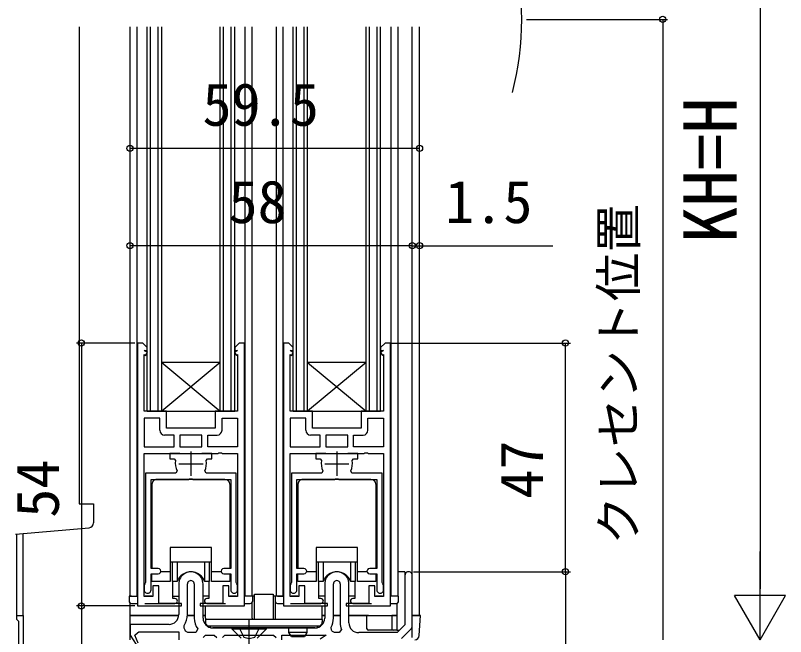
# Model space of a CAD drawing. Units: millimetres, scale not verified. Extents: x -525 to 525, y -780 to 776.
# Drawn here: x -377.6 to -219.2, y 249.3 to 376.9 of the extents above; entities that cross this region are included whole.
import ezdxf
from ezdxf.enums import TextEntityAlignment as Align

# ---------------------------------------------------------------- set-up
doc = ezdxf.new("R2010")
doc.units = ezdxf.units.MM
doc.header["$LTSCALE"] = 4
for name, color, linetype in [('0-2_YKK_11', 7, 'Continuous'), ('0-3_YKK_12', 2, 'Continuous'), ('0-4_YKK_13', 4, 'Continuous'), ('0-6_YKK_D', 6, 'Continuous')]:
    doc.layers.add(name, color=color, linetype=linetype)
doc.styles.add('ＭＳ ゴシック', font='')
doc.styles.get('ＭＳ ゴシック').set_extended_font_data('MS Gothic')

msp = doc.modelspace()

# ---------------------------------------------------------------- linework, layer by layer
at = {"layer": '0-2_YKK_11'}
for p, q in [((-341.5, 287.3), (-341.5, 282.3)), ((-311.5, 287.3), (-311.5, 282.3)), ((-344, 284.8), (-339, 284.8)), ((-314, 284.8), (-309, 284.8)), ((-296, 251.514), (-296, 261.85)), ((-344, 260.1), (-344, 253.8)), ((-342.2, 253.8), (-342.2, 260.1)), ((-340.8, 260.1), (-340.8, 253.1)), ((-339, 253.1), (-339, 260.1)), ((-314, 260.1), (-314, 253.1)), ((-312.2, 253.1), (-312.2, 260.1)), ((-310.8, 260.1), (-310.8, 252.1)), ((-309, 252.1), (-309, 260.1)), ((-342.901, 251.001), (-342.908, 251.591)), ((-316, 251.1), (-337, 251.1)), ((-312.617, 250.638), (-312.692, 251.23)), ((-298.207, 248.893), (-296.293, 250.807))]:
    msp.add_line(p, q, dxfattribs=at)
for points in [[(-352.5, 309.6), (-352.5, 255.6), (-351.5, 255.6), (-343.4, 255.6), (-343.4, 256.1), (-348.1, 256.1), (-348.1, 259.7), (-349.3, 259.7), (-349.3, 257.5), (-351.1, 257.5), (-351.1, 286.9), (-335.958, 286.9), (-335.775, 287.02), (-335.225, 287.02), (-335.042, 286.9), (-331.9, 286.9), (-331.9, 257.5), (-333.7, 257.5), (-333.7, 259.7), (-334.9, 259.7), (-334.9, 256.1), (-339.6, 256.1), (-339.6, 255.6), (-331.5, 255.6), (-330.5, 255.6), (-330.5, 309.6), (-331.6, 309.6), (-332.5, 308.7), (-332.5, 308.1), (-331.9, 308.1), (-332.553, 307.635), (-332.147, 307.065), (-331.9, 307.241), (-331.9, 295.6), (-336.5, 295.6), (-336.5, 292.1), (-346.5, 292.1), (-346.5, 295.6), (-351.1, 295.6), (-351.1, 307.241)], [(-351.1, 307.241), (-350.853, 307.065), (-350.447, 307.635), (-351.1, 308.1), (-350.5, 308.1), (-350.5, 308.7), (-351.4, 309.6), (-352.5, 309.6)], [(-322.497, 309.6), (-322.497, 255.6), (-321.497, 255.6), (-313.397, 255.6), (-313.397, 256.1), (-318.097, 256.1), (-318.097, 259.7), (-319.297, 259.7), (-319.297, 257.5), (-321.097, 257.5), (-321.097, 286.9), (-305.955, 286.9), (-305.772, 287.02), (-305.222, 287.02), (-305.039, 286.9), (-301.897, 286.9), (-301.897, 257.5), (-303.697, 257.5), (-303.697, 259.7), (-304.897, 259.7), (-304.897, 256.1), (-309.597, 256.1), (-309.597, 255.6), (-301.497, 255.6), (-300.497, 255.6), (-300.497, 309.6), (-301.597, 309.6), (-302.497, 308.7), (-302.497, 308.1), (-301.897, 308.1), (-302.55, 307.635), (-302.144, 307.065), (-301.897, 307.241), (-301.897, 295.6), (-306.497, 295.6), (-306.497, 292.1), (-316.497, 292.1), (-316.497, 295.6), (-321.097, 295.6), (-321.097, 307.241)], [(-321.097, 307.241), (-320.85, 307.065), (-320.444, 307.635), (-321.097, 308.1), (-320.497, 308.1), (-320.497, 308.7), (-321.397, 309.6), (-322.497, 309.6)], [(-347.9, 291.7), (-347.9, 294.2), (-351.1, 294.2), (-351.1, 288.3)], [(-335.1, 291.7), (-335.1, 294.2), (-331.9, 294.2), (-331.9, 288.3)], [(-317.897, 291.7), (-317.897, 294.2), (-321.097, 294.2), (-321.097, 288.3)], [(-305.097, 291.7), (-305.097, 294.2), (-301.897, 294.2), (-301.897, 288.3)], [(-351.1, 288.3), (-344.95, 288.3), (-344.95, 290.7), (-346.9, 290.7)], [(-331.9, 288.3), (-338.05, 288.3), (-338.05, 290.7), (-336.1, 290.7)], [(-321.097, 288.3), (-314.947, 288.3), (-314.947, 290.7), (-316.897, 290.7)], [(-301.897, 288.3), (-308.047, 288.3), (-308.047, 290.7), (-306.097, 290.7)], [(-343.773, 286.9), (-345.8, 286.9), (-345.8, 285.8), (-344.929, 285.8), (-344.635, 285.44)], [(-338.364, 285.44), (-338.07, 285.8), (-337.2, 285.8), (-337.2, 286.9), (-339.226, 286.9)], [(-313.774, 286.9), (-315.8, 286.9), (-315.8, 285.8), (-314.929, 285.8), (-314.635, 285.44)], [(-308.365, 285.44), (-308.071, 285.8), (-307.2, 285.8), (-307.2, 286.9), (-309.226, 286.9)], [(-344.346, 283.337), (-344.613, 282.9), (-350.8, 282.9), (-350.8, 260.419), (-350.95, 260.16), (-351.1, 259.9), (-351.1, 258.9)], [(-331.9, 258.9), (-331.9, 259.9), (-332.05, 260.16), (-332.2, 260.419), (-332.2, 282.9), (-338.387, 282.9), (-338.654, 283.337)], [(-314.346, 283.337), (-314.613, 282.9), (-320.8, 282.9), (-320.8, 260.419), (-320.95, 260.16), (-321.1, 259.9), (-321.1, 258.9)], [(-301.9, 258.9), (-301.9, 259.9), (-302.05, 260.16), (-302.2, 260.419), (-302.2, 282.9), (-308.387, 282.9), (-308.654, 283.337)], [(-348.25, 263.3), (-349.7, 263.3), (-349.7, 281.6), (-341.958, 281.6), (-341.775, 281.72), (-341.225, 281.72), (-341.041, 281.6), (-333.3, 281.6), (-333.3, 263.3), (-334.75, 263.3)], [(-318.25, 263.3), (-319.7, 263.3), (-319.7, 281.6), (-311.958, 281.6), (-311.775, 281.72), (-311.225, 281.72), (-311.042, 281.6), (-303.3, 281.6), (-303.3, 263.3), (-304.75, 263.3)], [(-349.7, 258.9), (-349.7, 262.2), (-348.25, 262.2)], [(-334.75, 262.2), (-333.3, 262.2), (-333.3, 258.9)], [(-319.7, 258.9), (-319.7, 262.2), (-318.25, 262.2)], [(-297.5, 261.85), (-297.5, 251.721), (-299.121, 250.1), (-307, 250.1)], [(-304.75, 262.2), (-303.3, 262.2), (-303.3, 258.9)], [(-376.9, 238.1), (-376.9, 252.4), (-377.1, 252.6), (-377.3, 252.8), (-377.3, 253.6), (-376, 253.6), (-376, 211.1), (-366, 211.1), (-365, 212.1), (-364, 212.1), (-364, 208.6), (-364.8, 208.6), (-364.8, 210.3), (-376, 210.3), (-376, 208.599), (-377.1, 208.6), (-377.1, 235.061), (-381.231, 234.917)], [(-346, 251.8), (-354, 251.8), (-354, 249.6), (-352.746, 247.693)], [(-352.31, 247.923), (-353, 249.6), (-352.994, 249.6), (-352.498, 250.037), (-352.2, 250.3), (-344, 250.3), (-344, 248.6)], [(-340.092, 250.891), (-340.499, 250.1), (-342.131, 250.1), (-342.605, 250.44)], [(-310.561, 250.774), (-311.03, 250.1), (-311.968, 250.1), (-312.401, 250.35)], [(-339, 249.1), (-338.5, 249.6), (-336.7, 249.6), (-336.2, 249.1)], [(-335, 249.1), (-334.5, 249.6), (-324.5, 249.6), (-324, 249.1)], [(-322.8, 248.6), (-322.8, 249.6), (-313.7, 249.6), (-314.927, 248.731)]]:
    msp.add_lwpolyline(points, dxfattribs=at)
for points in [[(-339.25, 290.7), (-343.75, 290.7), (-343.75, 288.3), (-339.25, 288.3)], [(-309.247, 290.7), (-313.747, 290.7), (-313.747, 288.3), (-309.247, 288.3)]]:
    msp.add_lwpolyline(points, close=True, dxfattribs=at)
for centre, radius, start, end in [((-346.9, 291.7), 1, 180.00001, 269.99999), ((-336.1, 291.7), 1, 270.00001, 359.99999), ((-316.897, 291.7), 1, 180.00001, 269.99999), ((-306.097, 291.7), 1, 270.00001, 359.99999), ((-341.5, 284.8), 3.2, 168.46306, 207.20291), ((-341.5, 284.8), 3.2, 332.79709, 11.53694), ((-311.5, 284.8), 3.2, 168.46306, 207.20291), ((-311.5, 284.8), 3.2, 332.79709, 11.53694), ((-348.25, 262.75), 0.55, 269.99999, 90.00001), ((-334.75, 262.75), 0.55, 89.99999, 270.00001), ((-318.25, 262.75), 0.55, 269.99999, 90.00001), ((-304.75, 262.75), 0.55, 89.99999, 270.00001), ((-341.5, 260.1), 2.5, 359.99999, 180.00001), ((-311.5, 260.1), 2.5, 359.99999, 180.00001), ((-296.75, 261.85), 0.75, 359.99999, 180.00001), ((-341.5, 260.1), 0.7, 359.99999, 180.00001), ((-311.5, 260.1), 0.7, 359.99999, 180.00001), ((-350.4, 258.9), 0.7, 179.99999, 0.00001), ((-332.6, 258.9), 0.7, 179.99999, 0.00001), ((-320.4, 258.9), 0.7, 179.99999, 0.00001), ((-302.6, 258.9), 0.7, 179.99999, 0.00001), ((-346, 253.8), 2, 270.00001, 359.99999), ((-346, 253.8), 3.8, 324.46721, 359.99999), ((-337, 253.1), 3.8, 179.99998, 215.54875), ((-337, 253.1), 2, 180.00001, 269.99999), ((-316, 253.1), 2, 270.00001, 359.99999), ((-316, 253.1), 3.8, 330.5264, 359.99998), ((-307, 252.1), 3.8, 179.99999, 200.4162), ((-307, 252.1), 2, 180.00001, 269.99999), ((-344.5, 249.8), 2, 18.66298, 36.89788), ((-313.7, 249.6), 1.5, 30.00006, 43.80072), ((-297, 251.514), 1, 315.00003, 0.00002)]:
    msp.add_arc(centre, radius, start, end, dxfattribs=at)
at = {"layer": '0-3_YKK_12'}
for p, q in [((-364.5, 374.604), (-364.5, 276.599)), ((-354, 257.6), (-354, 374.604)), ((-352.6, 374.604), (-352.6, 257.6)), ((-350.5, 295.6), (-350.5, 374.604)), ((-349.8, 295.6), (-349.8, 374.604)), ((-348.2, 295.6), (-348.2, 374.604)), ((-347.5, 295.6), (-347.5, 374.604)), ((-335.5, 295.6), (-335.5, 374.604)), ((-334.8, 295.6), (-334.8, 374.604)), ((-333.2, 295.6), (-333.2, 374.604)), ((-332.5, 295.6), (-332.5, 374.604)), ((-330.4, 374.604), (-330.4, 257.6)), ((-329, 374.604), (-329, 257.6)), ((-323.986, 374.604), (-323.986, 257.6)), ((-322.586, 374.604), (-322.586, 257.6)), ((-320.5, 295.6), (-320.5, 374.604)), ((-319.8, 295.6), (-319.8, 374.604)), ((-318.2, 295.6), (-318.2, 374.604)), ((-317.5, 295.6), (-317.5, 374.604)), ((-305.5, 295.6), (-305.5, 374.604)), ((-304.8, 295.6), (-304.8, 374.604)), ((-303.2, 295.6), (-303.2, 374.604)), ((-302.5, 295.6), (-302.5, 374.604)), ((-300.4, 374.604), (-300.4, 257.6)), ((-298.986, 374.604), (-298.986, 257.6)), ((-296, 253.6), (-296, 374.604)), ((-294.5, 253.6), (-294.5, 374.604)), ((-335.5, 305.6), (-347.5, 295.6)), ((-305.5, 305.6), (-317.5, 295.6)), ((-350.5, 295.6), (-332.5, 295.6)), ((-320.5, 295.6), (-302.5, 295.6)), ((-377.3, 253.6), (-377.3, 270.371)), ((-376, 253.6), (-376, 270.485)), ((-353.95, 257.6), (-352.5, 257.6)), ((-350.9, 257.6), (-349.5, 257.6)), ((-345.2, 257.6), (-344, 257.6)), ((-337.8, 257.6), (-339, 257.6)), ((-332.1, 257.6), (-333.5, 257.6)), ((-328.4, 257.6), (-330.5, 257.6)), ((-322.497, 257.6), (-324.6, 257.6)), ((-319.497, 257.6), (-320.897, 257.6)), ((-314, 257.6), (-315.2, 257.6)), ((-307.8, 257.6), (-309, 257.6)), ((-302.097, 257.6), (-303.497, 257.6)), ((-298.986, 257.6), (-300.497, 257.6)), ((-354, 253.6), (-354, 256.2)), ((-377.3, 253.6), (-376, 253.6)), ((-354, 253.6), (-344.01, 253.6)), ((-342.205, 253.6), (-340.8, 253.6)), ((-339, 253.6), (-338.5, 253.6)), ((-314.5, 253.6), (-314, 253.6)), ((-312.2, 253.6), (-310.8, 253.6)), ((-309, 253.6), (-299.2, 253.6)), ((-296, 253.6), (-294.5, 253.6))]:
    msp.add_line(p, q, dxfattribs=at)
for points in [[(-335.5, 305.6), (-347.5, 305.6), (-335.5, 295.6)], [(-305.5, 305.6), (-317.5, 305.6), (-305.5, 295.6)]]:
    msp.add_lwpolyline(points, dxfattribs=at)
msp.add_arc((-333.5, 376.104), 60, 345.52249, 14.47751, dxfattribs=at)
at = {"layer": '0-4_YKK_13'}
for p, q in [((-349.5, 280.6), (-349.5, 263.317)), ((-334.5, 281.6), (-348.5, 281.6)), ((-333.5, 280.6), (-333.5, 263.317)), ((-319.497, 280.6), (-319.497, 263.317)), ((-304.497, 281.6), (-318.497, 281.6)), ((-303.497, 280.6), (-303.497, 263.317)), ((-364.5, 276.599), (-361.5, 276.599)), ((-361.5, 276.599), (-361.5, 272.652)), ((-377.574, 270.33), (-362.413, 271.656)), ((-337.25, 264.6), (-345.75, 264.6)), ((-344.328, 264.6), (-344.328, 260.6)), ((-338.671, 264.6), (-338.671, 260.6)), ((-307.247, 264.6), (-315.747, 264.6)), ((-314.325, 264.6), (-314.325, 260.6)), ((-308.668, 264.6), (-308.668, 260.6)), ((-345.75, 262.6), (-347.721, 262.6)), ((-335.279, 262.6), (-337.25, 262.6)), ((-315.747, 262.6), (-317.717, 262.6)), ((-305.276, 262.6), (-307.247, 262.6)), ((-297.5, 262.6), (-298.7, 262.6)), ((-297.5, 262.6), (-297.5, 261.85)), ((-337.8, 260.6), (-337.8, 257.1)), ((-307.796, 260.6), (-307.796, 257.1)), ((-354.2, 257.6), (-354.2, 256.6)), ((-353.7, 257.6), (-354.2, 257.6)), ((-353.7, 257.6), (-352.5, 257.6)), ((-337.8, 257.1), (-338.225, 257.1)), ((-332.1, 257.6), (-333.5, 257.6)), ((-328.4, 258), (-324.6, 258)), ((-328.4, 253.097), (-328.4, 258)), ((-324.6, 258), (-324.6, 253.097)), ((-324.196, 257.6), (-324.196, 256.6)), ((-323.696, 257.6), (-324.196, 257.6)), ((-323.696, 257.6), (-322.497, 257.6)), ((-307.796, 257.1), (-308.221, 257.1)), ((-302.097, 257.6), (-303.497, 257.6)), ((-353.7, 256.1), (-352.5, 256.1)), ((-351, 256.1), (-344.775, 256.1)), ((-338.5, 253.097), (-338.5, 255.6)), ((-338.225, 256.1), (-335.7, 256.1)), ((-330.5, 256.1), (-329.3, 256.1)), ((-328.9, 253.097), (-328.9, 256.299)), ((-324.1, 253.097), (-324.1, 256.305)), ((-323.696, 256.1), (-322.497, 256.1)), ((-320.996, 256.1), (-314.771, 256.1)), ((-314.5, 253.097), (-314.5, 255.6)), ((-308.221, 256.1), (-305.696, 256.1)), ((-300.497, 256.1), (-299.296, 256.1)), ((-354, 248.6), (-354, 253.6)), ((-344, 253.6), (-354, 253.6)), ((-340.8, 253.6), (-342.205, 253.6)), ((-338.5, 253.6), (-339, 253.6)), ((-314, 253.6), (-314.5, 253.6)), ((-310.8, 253.6), (-312.2, 253.6)), ((-305.6, 253.6), (-309, 253.6)), ((-305, 253.6), (-305.3, 253.6)), ((-305, 253.6), (-300.2, 253.6)), ((-300.2, 253.6), (-300.2, 250.9)), ((-299.2, 253.6), (-300.2, 253.6)), ((-295.5, 253.6), (-296, 253.6)), ((-294.799, 253.6), (-295.5, 253.6)), ((-338.5, 253.097), (-338.5, 252.8)), ((-338.5, 252.8), (-338.5, 252.3)), ((-314.5, 252.8), (-338.5, 252.8)), ((-329.5, 229.753), (-329.5, 252.888)), ((-328.9, 253.097), (-328.9, 252.8)), ((-328.4, 252.8), (-328.4, 253.097)), ((-324.6, 253.097), (-324.6, 252.8)), ((-324.1, 252.8), (-324.1, 253.097)), ((-314.5, 252.8), (-314.5, 253.097)), ((-314.5, 252.8), (-314.5, 252.3)), ((-337.5, 251.1), (-337.5, 251.5)), ((-337.5, 251.5), (-315.5, 251.5)), ((-333, 250.85), (-331.134, 248.984)), ((-327.866, 248.984), (-326, 250.85)), ((-321.35, 250.166), (-321.35, 251.1)), ((-320.85, 249.3), (-321.35, 250.166)), ((-317.65, 250.166), (-321.35, 250.166)), ((-317.65, 250.166), (-318.15, 249.3)), ((-317.65, 251.1), (-317.65, 250.166)), ((-315, 251.434), (-315, 251.5)), ((-299.2, 250.6), (-305.08, 250.6)), ((-298.7, 250.6), (-298.621, 250.6)), ((-296, 249.102), (-296, 251.514)), ((-320.85, 249.3), (-318.15, 249.3))]:
    msp.add_line(p, q, dxfattribs=at)
for points in [[(-333.5, 262.183), (-333.5, 260.6), (-337.25, 260.6), (-337.25, 267.6), (-345.75, 267.6), (-345.75, 260.6), (-349.5, 260.6), (-349.5, 262.183)], [(-303.497, 262.183), (-303.497, 260.6), (-307.247, 260.6), (-307.247, 267.6), (-315.747, 267.6), (-315.747, 260.6), (-319.497, 260.6), (-319.497, 262.183)], [(-344.328, 260.6), (-345.25, 260.6), (-345.25, 264.6)], [(-337.75, 264.6), (-337.75, 260.6), (-338.671, 260.6)], [(-314.325, 260.6), (-315.247, 260.6), (-315.247, 264.6)], [(-307.747, 264.6), (-307.747, 260.6), (-308.668, 260.6)], [(-344.775, 257.1), (-345.2, 257.1), (-345.2, 260.6)], [(-314.771, 257.1), (-315.196, 257.1), (-315.196, 260.6)], [(-349.5, 257.6), (-350, 257.6), (-350.9, 257.6)], [(-328.8, 256.6), (-328.8, 257.6), (-330.5, 257.6)], [(-319.496, 257.6), (-319.996, 257.6), (-320.897, 257.6)], [(-298.796, 256.6), (-298.796, 257.6), (-300.497, 257.6)], [(-335.7, 256.1), (-334.7, 256.1), (-334.402, 256.1)], [(-305.696, 256.1), (-304.696, 256.1), (-304.399, 256.1)], [(-299.2, 256.109), (-299.2, 250.6), (-298.7, 250.6)], [(-305.3, 250.9), (-305.3, 253.6), (-305.6, 253.6)], [(-294.548, 249.539), (-294.3, 253.6), (-294.799, 253.6)], [(-338, 251.434), (-338, 251.5), (-315, 251.5)], [(-337.5, 251.1), (-315.5, 251.1), (-315.5, 251.5)], [(-331.6, 251.1), (-330.645, 249.184), (-329.5, 248.899), (-328.355, 249.184), (-327.4, 251.1)]]:
    msp.add_lwpolyline(points, dxfattribs=at)
msp.add_lwpolyline([(-333, 250.85), (-333, 251.1), (-326, 251.1), (-326, 250.85)], close=True, dxfattribs=at)
for centre, radius, start, end in [((-348.5, 280.6), 1, 89.99998, 180.00002), ((-334.5, 280.6), 1, 0, 89.99998), ((-318.497, 280.6), 1, 89.99998, 180.00002), ((-304.497, 280.6), 1, 0, 89.99998), ((-362.5, 272.652), 1, 274.99932, 0), ((-341.5, 259.6), 3, 19.47123, 160.52879), ((-311.497, 259.6), 3, 19.47123, 160.52879), ((-298.7, 262.1), 0.5, 90, 124.86876), ((-353.7, 256.6), 0.5, 180, 270), ((-344.775, 256.6), 0.5, 270, 90), ((-338.225, 256.6), 0.5, 90, 270), ((-329.3, 256.6), 0.5, 270, 0), ((-323.696, 256.6), 0.5, 180, 270), ((-314.771, 256.6), 0.5, 270, 90), ((-308.221, 256.6), 0.5, 90, 270), ((-299.296, 256.6), 0.5, 270, 0), ((-337.5, 252.3), 1, 180, 240), ((-315.5, 252.3), 1, 300, 0), ((-305, 250.9), 0.3, 180, 270), ((-299.9, 250.9), 0.3, 180, 270), ((-295.547, 249.6), 1, 275.33842, 356.5)]:
    msp.add_arc(centre, radius, start, end, dxfattribs=at)
at = {"layer": '0-6_YKK_D'}
for p, q in [((-224.5, 493.104), (-224.5, 259.109)), ((-272.5, 376.104), (-243.5, 376.104)), ((-244.5, 376.104), (-244.5, 248.609)), ((-294.5, 349.604), (-354, 349.604)), ((-296, 329.604), (-354, 329.604)), ((-296, 329.604), (-298.55, 329.604)), ((-296, 329.604), (-294.5, 329.604)), ((-294.5, 329.604), (-267.127, 329.604)), ((-353, 309.604), (-365, 309.604)), ((-364, 309.604), (-364, 255.604)), ((-300.193, 309.604), (-263.5, 309.604)), ((-264.5, 262.604), (-264.5, 309.604)), ((-224.5, 248.609), (-224.5, 266.795)), ((-295.75, 262.604), (-263.5, 262.604)), ((-295.75, 262.604), (-263.5, 262.604)), ((-224.5, 248.609), (-229.75, 257.702)), ((-219.25, 257.702), (-229.75, 257.702)), ((-224.5, 248.609), (-219.25, 257.702)), ((-353, 255.604), (-365, 255.604)), ((-353, 255.604), (-365, 255.604))]:
    msp.add_line(p, q, dxfattribs=at)
for points in [[(-264.5, 262.604), (-264.5, 248.609), (-264.5, 226.99)], [(-364, 255.604), (-364, 248.6), (-364, 235.573)]]:
    msp.add_lwpolyline(points, dxfattribs=at)
for centre in [(-244.5, 376.104), (-354, 349.604), (-294.5, 349.604), (-354, 329.604), (-296, 329.604), (-296, 329.604), (-294.5, 329.604), (-364, 309.604), (-264.5, 309.604), (-264.5, 262.604), (-264.5, 262.604), (-364, 255.604), (-364, 255.604)]:
    msp.add_circle(centre, 0.637, dxfattribs=at)

# ---------------------------------------------------------------- texts
at = {"layer": '0-6_YKK_D', "style": 'ＭＳ ゴシック'}
for s, p in [('59.5', (-339.114, 351.604)), ('58', (-333.761, 331.604)), ('1.5', (-289.241, 331.604))]:
    msp.add_text(s, height=8.798, dxfattribs=at).set_placement(p, align=Align.BOTTOM_LEFT)
for s, height, p in [('KH=H', 11, (-226, 330.155)), ('クレセント位置', 7.331, (-247.75, 268.18)), ('47', 8.798, (-266.5, 277.616)), ('54', 8.798, (-366, 273.706))]:
    msp.add_text(s, height=height, rotation=90, dxfattribs=at).set_placement(p, align=Align.BOTTOM_LEFT)

doc.saveas('drawing.dxf')
